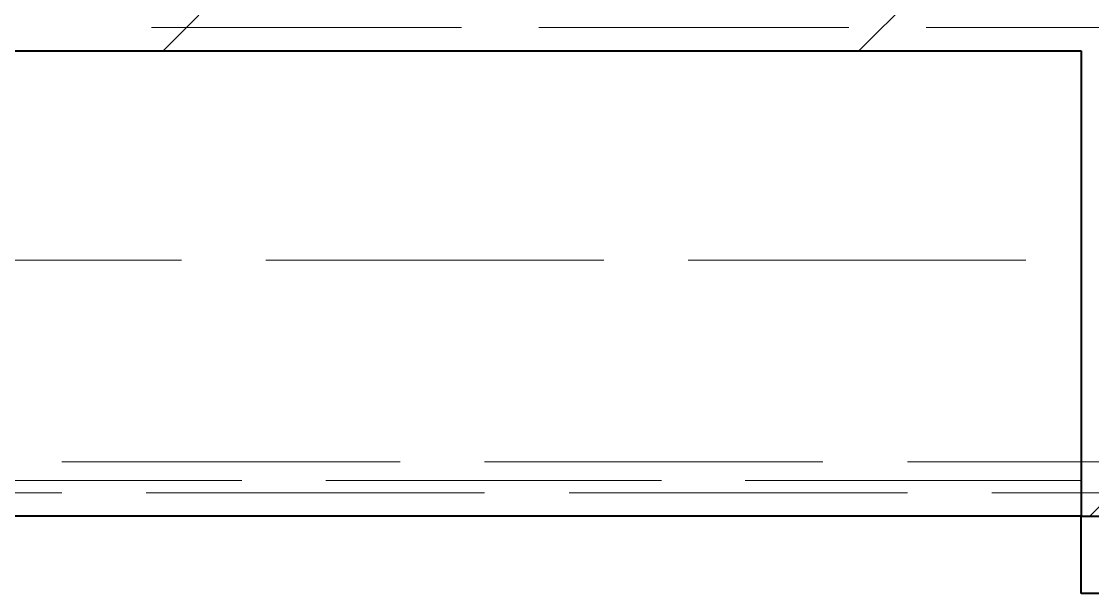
# Model space of a CAD drawing. Header units: millimetres. Extents: x 0 to 51860, y 0 to 5940.
# Drawn here: x 5959.8 to 6028.9, y 1803 to 1839.9 of the extents above; entities that cross this region are included whole.
import ezdxf

# ---------------------------------------------------------------- set-up
doc = ezdxf.new("R2010")
doc.units = ezdxf.units.MM
doc.header["$LTSCALE"] = 10
doc.linetypes.add('DASHED', pattern=[0.2067, 0.1654, -0.0413])
for name, color, linetype, lineweight in [('가려진 것(ISO)', 2, 'DASHED', 18), ('가시적인 것(ISO)', 3, 'Continuous', 40), ('해치(ISO)', 7, 'Continuous', 18)]:
    doc.layers.add(name, color=color, linetype=linetype, lineweight=lineweight)

msp = doc.modelspace()

# ---------------------------------------------------------------- hatches: boundary and pattern name
at = {"layer": '해치(ISO)'}
h = msp.add_hatch(dxfattribs=at)
h.set_pattern_fill('ANSI31', color=256, scale=254, style=0)
h.set_pattern_definition([(45, (0, 0), (-22.45064, 22.45064), [])])
h.paths.add_polyline_path([(6128.1612, 3358.0063), (6043.1612, 3358.0063), (6043.1612, 3355.7063), (6128.1612, 3355.7063)])
h.paths.add_polyline_path([(5363.1612, 3358.0063), (5328.1612, 3358.0063), (5278.1612, 3358.0063), (5278.1612, 3355.7063), (5363.1612, 3355.7063)])
h.paths.add_polyline_path([(5278.1612, 1808.0063), (5378.1612, 1808.0063), (5378.1612, 1838.0063), (5419.9067, 1838.0063), (5419.9067, 1840.3063), (5278.1612, 1840.3063)])
h.paths.add_polyline_path([(5280.4612, 1838.0063), (5375.8612, 1838.0063), (5375.8612, 1810.3063), (5280.4612, 1810.3063)], flags=0)
h.paths.add_polyline_path([(6028.1612, 1808.0063), (6128.1612, 1808.0063), (6128.1612, 1840.3063), (6030.1612, 1840.3063), (6030.1612, 1842.3063), (6017.1612, 1842.3063), (6017.1612, 1880.3063), (6015.1612, 1880.3063), (6015.1612, 1840.3063), (5723.7612, 1840.3063), (5723.7612, 1880.3063), (5721.7612, 1880.3063), (5721.7612, 1842.3063), (5708.7612, 1842.3063), (5708.7612, 1840.3063), (5486.4157, 1840.3063), (5486.4157, 1838.0063), (6028.1612, 1838.0063)])
h.paths.add_polyline_path([(6030.4612, 1810.3063), (6030.4612, 1838.0063), (6125.8612, 1838.0063), (6125.8612, 1810.3063)], flags=0)

# ---------------------------------------------------------------- linework, layer by layer
at = {"layer": '가려진 것(ISO)', "ltscale": 12.094824}
msp.add_line((6063.1612, 1839.5063), (5963.1612, 1839.5063), dxfattribs=at)
at = {"layer": '가려진 것(ISO)', "ltscale": 13.178061}
msp.add_line((5294.5754, 1824.5063), (6111.747, 1824.5063), dxfattribs=at)
at = {"layer": '가려진 것(ISO)', "ltscale": 13.200658}
for p, q in [((5280.2319, 1811.5063), (6126.0905, 1811.5063)), ((6126.0905, 1809.5063), (5280.2319, 1809.5063))]:
    msp.add_line(p, q, dxfattribs=at)
at = {"layer": '가려진 것(ISO)', "ltscale": 13.102725}
msp.add_line((6028.1612, 1810.3063), (5378.1612, 1810.3063), dxfattribs=at)
at = {"layer": '가시적인 것(ISO)'}
for p, q in [((5486.4157, 1838.0063), (6028.1612, 1838.0063)), ((6028.1612, 1838.0063), (6028.1612, 1808.0063)), ((6028.1612, 1808.0063), (5378.1612, 1808.0063)), ((6028.1612, 1808.0063), (6128.1612, 1808.0063)), ((6028.1612, 1803.0063), (6028.1612, 1808.0063)), ((6248.1612, 1803.0063), (6028.1612, 1803.0063))]:
    msp.add_line(p, q, dxfattribs=at)

doc.saveas('drawing.dxf')
